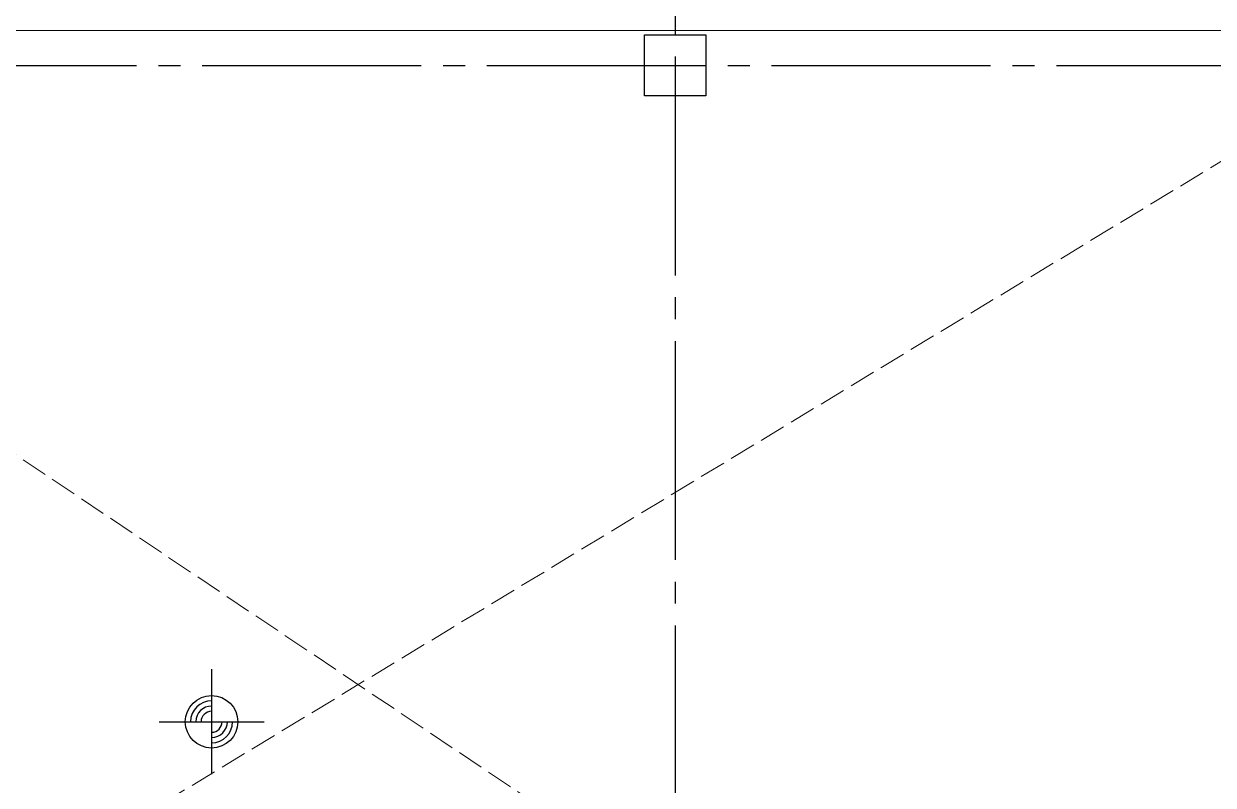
# Model space of a CAD drawing. Extents: x -18489 to 195597, y -1599 to 112111.
# Drawn here: x 18576 to 19934, y 678 to 1548 of the extents above; entities that cross this region are included whole.
import ezdxf
from ezdxf.enums import TextEntityAlignment as Align

# ---------------------------------------------------------------- set-up
doc = ezdxf.new("R2010")
doc.units = 0
doc.header["$LTSCALE"] = 100
doc.linetypes.add('X-S-FAB-L10$0$COL-CEN-LIN', pattern=[3.25, 2.5, -0.25, 0.25, -0.25])
doc.linetypes.add('X-S-FAB-L10$0$HIDDEN', pattern=[0.4, 0.3, -0.1])
for name, color, linetype in [('X-S-FAB-L10$0$0-DIM-INT', 8, 'Continuous'), ('X-S-FAB-L10$0$0-DIM-TXT', 8, 'Continuous'), ('X-S-FAB-L10$0$A-WALL-IN', 8, 'Continuous'), ('X-S-FAB-L10$0$BLOCK', 8, 'Continuous'), ('X-S-FAB-L10$0$CCL', 8, 'X-S-FAB-L10$0$COL-CEN-LIN'), ('X-S-FAB-L10$0$COL-S', 8, 'Continuous'), ('X-S-FAB-L10$0$OPEN', 8, 'Continuous')]:
    doc.layers.add(name, color=color, linetype=linetype)
doc.styles.add('X-S-FAB-L10$0$CHINA', font='simplex.shx', dxfattribs={"width": 0.75, "bigfont": 'chineset.shx'})
doc.styles.add('X-S-FAB-L10$0$Standard', font='', dxfattribs={"width": 0.8})
doc.styles.add('X-S-FAB-L10$0$TG_NOTE_TEXT', font='simplex.shx', dxfattribs={"width": 0.75, "bigfont": 'chineset.shx'})
doc.styles.get('X-S-FAB-L10$0$Standard').set_extended_font_data('Microsoft JhengHei')

# ---------------------------------------------------------------- blocks, each defined once
blk = doc.blocks.new('X-S-FAB-L10$0$FAB2-L05')
at = {"layer": 'X-S-FAB-L10$0$CCL'}
for p, q in [((-6840, 11005), (-6840, 0)), ((-26880, 2220), (1210, 2220))]:
    blk.add_line(p, q, dxfattribs=at)
at = {"layer": 'X-S-FAB-L10$0$COL-S'}
blk.add_lwpolyline([(-6875, 2255), (-6805, 2255), (-6805, 2185), (-6875, 2185)], close=True, dxfattribs=at)
blk = doc.blocks.new('X-S-FAB-L10')
at = {"layer": 'X-S-FAB-L10$0$0-DIM-INT'}
for p, q in [((18790.589, 810), (18790.589, 690)), ((18730.589, 750), (18850.589, 750))]:
    blk.add_line(p, q, dxfattribs=at)
blk.add_circle((18790.589, 750), 30, dxfattribs=at)
for radius, start, end in [(24, 90, 180), (18, 90, 180), (12, 90, 180), (24, 270, 0), (18, 270, 0), (12, 270, 0)]:
    blk.add_arc((18790.589, 750), radius, start, end, dxfattribs=at)
at = {"layer": 'X-S-FAB-L10$0$A-WALL-IN', "lineweight": 0}
blk.add_line((18275, 1540), (20190, 1540), dxfattribs=at)
at = {"layer": 'X-S-FAB-L10$0$COL-S'}
for p, q in [((19285, 1535), (19355, 1535)), ((19285, 1465), (19285, 1535)), ((19355, 1535), (19355, 1465)), ((19355, 1465), (19285, 1465))]:
    blk.add_line(p, q, dxfattribs=at)
at = {"layer": 'X-S-FAB-L10$0$OPEN', "linetype": 'X-S-FAB-L10$0$HIDDEN', "lineweight": 0}
for p, q in [((17845, 117), (20190, 1540)), ((17845, 1540), (20190, -35))]:
    blk.add_line(p, q, dxfattribs=at)
at = {"layer": 'X-S-FAB-L10$0$BLOCK'}
blk.add_blockref('X-S-FAB-L10$0$FAB2-L05', (26160, -720), dxfattribs=at)
at = {"style": 'X-S-FAB-L10$0$TG_NOTE_TEXT', "width": 0.5, "flags": 1}
for p in [(7463.301, 9020), (18268.251, 8649), (11197.77, 4800.167), (16485.801, 4800.167), (25420.27, 2635), (13360, 320.001, 0), (7463.301, -33.333)]:
    blk.add_attdef('WH', text='', height=20, dxfattribs=at).set_placement(p, align=Align.BOTTOM_LEFT)
at = {"width": 0.5}
for style, p in [('X-S-FAB-L10$0$TG_NOTE_TEXT', (7585, 9020)), ('X-S-FAB-L10$0$TG_NOTE_TEXT', (18389.95, 8649)), ('X-S-FAB-L10$0$TG_NOTE_TEXT', (11117.5, 4813.5)), ('X-S-FAB-L10$0$TG_NOTE_TEXT', (16607.5, 4813.5)), ('X-S-FAB-L10$0$TG_NOTE_TEXT', (25350, 2635)), ('X-S-FAB-L10$0$Standard', (13129.375, 325.001, 0)), ('X-S-FAB-L10$0$TG_NOTE_TEXT', (7585, -20))]:
    blk.add_attdef('DESC', text='', height=10, dxfattribs=dict(at, style=style)).set_placement(p, align=Align.BOTTOM_LEFT)
for tag, style, p in [('TYPE', 'X-S-FAB-L10$0$TG_NOTE_TEXT', (7619.286, 9020)), ('NO', 'X-S-FAB-L10$0$TG_NOTE_TEXT', (7650.095, 9020)), ('TYPE', 'X-S-FAB-L10$0$TG_NOTE_TEXT', (18424.236, 8649)), ('NO', 'X-S-FAB-L10$0$TG_NOTE_TEXT', (18455.045, 8649)), ('NO', 'X-S-FAB-L10$0$TG_NOTE_TEXT', (11088.595, 4813.5)), ('TYPE', 'X-S-FAB-L10$0$TG_NOTE_TEXT', (11151.786, 4813.5)), ('TYPE', 'X-S-FAB-L10$0$TG_NOTE_TEXT', (16641.786, 4813.5)), ('NO', 'X-S-FAB-L10$0$TG_NOTE_TEXT', (16672.595, 4813.5)), ('NO', 'X-S-FAB-L10$0$TG_NOTE_TEXT', (25313, 2635)), ('TYPE', 'X-S-FAB-L10$0$TG_NOTE_TEXT', (25350, 2635)), ('NO', 'X-S-FAB-L10$0$Standard', (13100, 320.001, 0)), ('TYPE', 'X-S-FAB-L10$0$Standard', (13129.375, 320.001, 0)), ('TYPE', 'X-S-FAB-L10$0$TG_NOTE_TEXT', (7619.286, -20)), ('NO', 'X-S-FAB-L10$0$TG_NOTE_TEXT', (7650.095, -20))]:
    blk.add_attdef(tag, text='', height=10, dxfattribs=dict(at, style=style)).set_placement(p, align=Align.BOTTOM_RIGHT)
at = {"style": 'X-S-FAB-L10$0$TG_NOTE_TEXT', "width": 0.5, "flags": 1}
for rotation, p in [(180, (43, 7480)), (180, (943, 7480)), (90, (24310, 3717.77)), (270, (17080, 1711.699))]:
    blk.add_attdef('WH', text='', height=20, rotation=rotation, dxfattribs=at).set_placement(p, align=Align.BOTTOM_LEFT)
at = {"width": 0.5}
for rotation, style, p in [(180, 'X-S-FAB-L10$0$Standard', (317.625, 7480)), (180, 'X-S-FAB-L10$0$Standard', (1217.625, 7480)), (90, 'X-S-FAB-L10$0$TG_NOTE_TEXT', (24310, 3647.5)), (270, 'X-S-FAB-L10$0$TG_NOTE_TEXT', (17080, 1605))]:
    blk.add_attdef('DESC', text='', height=10, rotation=rotation, dxfattribs=dict(at, style=style)).set_placement(p, align=Align.BOTTOM_LEFT)
for tag, rotation, style, p in [('TYPE', 180, 'X-S-FAB-L10$0$Standard', (317.625, 7480)), ('NO', 180, 'X-S-FAB-L10$0$Standard', (347, 7480)), ('TYPE', 180, 'X-S-FAB-L10$0$Standard', (1217.625, 7480)), ('NO', 180, 'X-S-FAB-L10$0$Standard', (1247, 7480)), ('TYPE', 90, 'X-S-FAB-L10$0$TG_NOTE_TEXT', (24310, 3647.5)), ('NO', 90, 'X-S-FAB-L10$0$TG_NOTE_TEXT', (24310, 3610.5)), ('TYPE', 270, 'X-S-FAB-L10$0$TG_NOTE_TEXT', (17080, 1605)), ('NO', 270, 'X-S-FAB-L10$0$TG_NOTE_TEXT', (17080, 1573))]:
    blk.add_attdef(tag, text='', height=10, rotation=rotation, dxfattribs=dict(at, style=style)).set_placement(p, align=Align.BOTTOM_RIGHT)
at = {"layer": 'X-S-FAB-L10$0$0-DIM-TXT', "style": 'X-S-FAB-L10$0$CHINA', "width": 0.75}
for p in [(667.414, 7855.1, -2689.4), (22627.353, 6728.814), (25644.722, 6728.814), (24778.787, 5569.051), (1118.252, 4980), (417.801, 4594.623), (23874.84, 4355), (22927.43, 4330.122), (23749.869, 3901.367), (417.801, 3765.236), (1118.252, 3730), (417.801, 3115.79), (536.882, 2227.832), (16908.994, 1782.652), (888.445, 880.466), (16977.43, 750), (18878.841, 750), (25641.221, 553.233), (21364.03, 526.894)]:
    blk.add_attdef('HIG', text='', height=80, dxfattribs=at).set_placement(p, align=Align.MIDDLE_LEFT)

msp = doc.modelspace()

# ---------------------------------------------------------------- block references
msp.add_blockref('X-S-FAB-L10', (0, 0))

doc.saveas('drawing.dxf')
